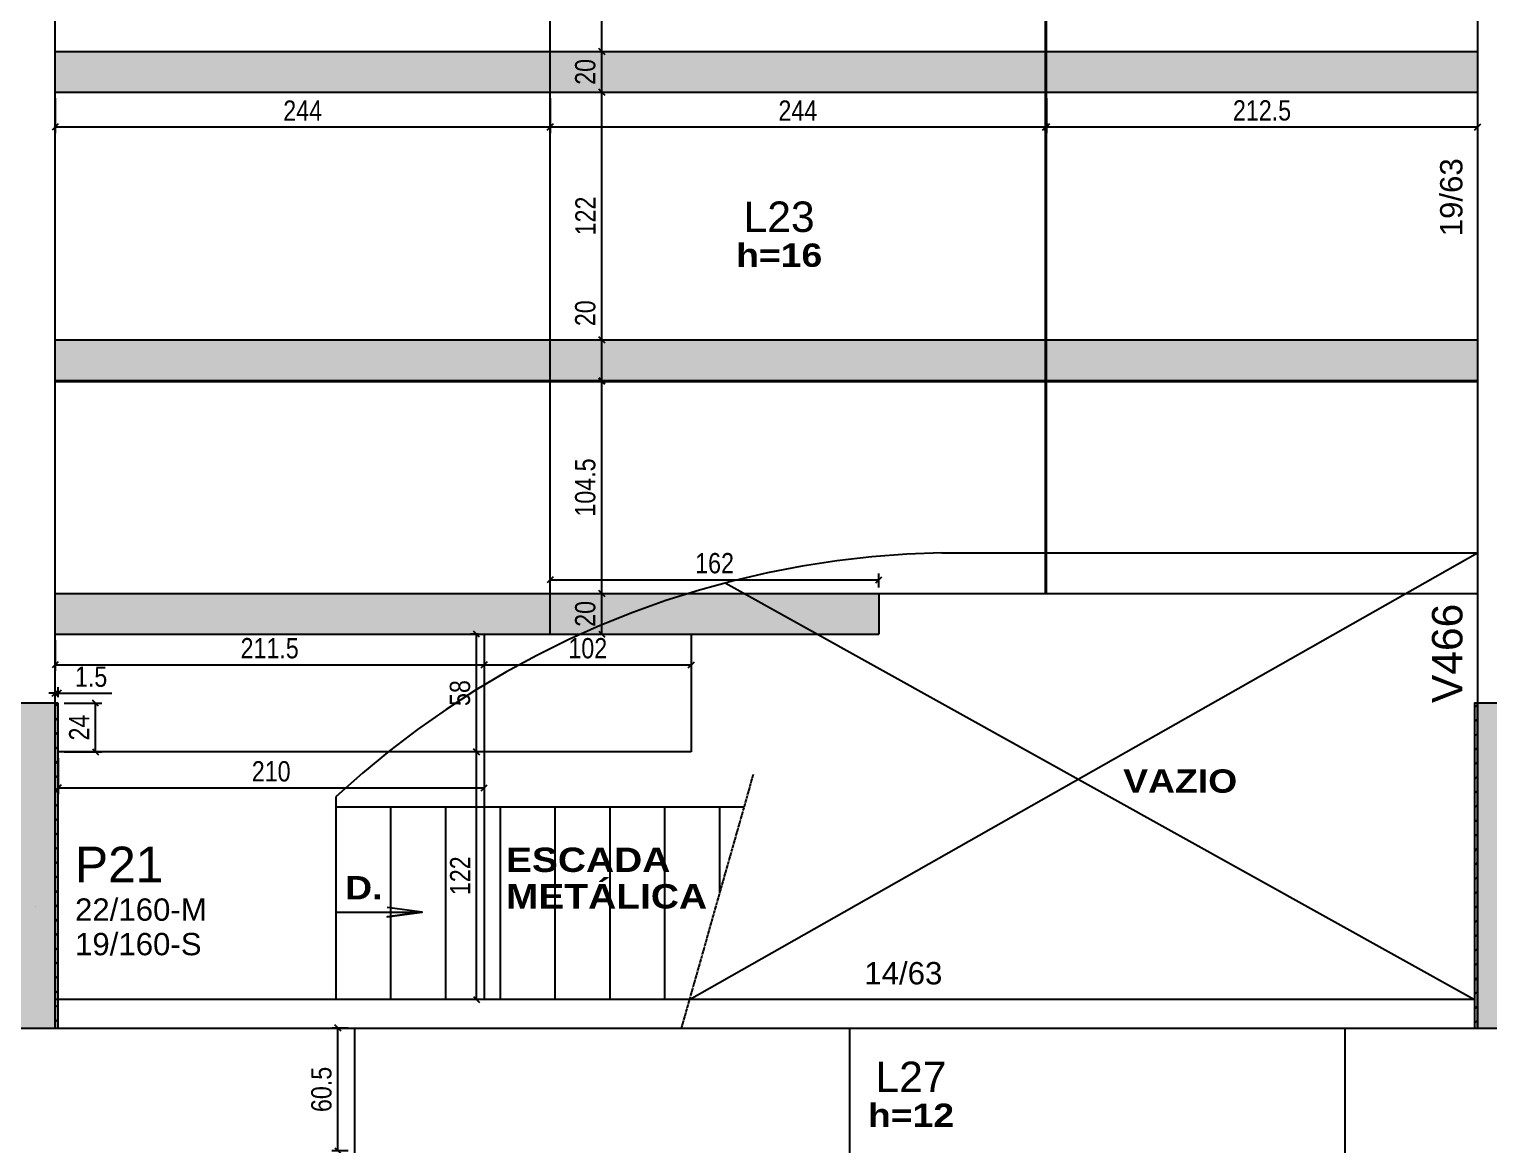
# Model space of a CAD drawing. Extents: x 4150 to 8661, y -614 to 3008.
# Drawn here: x 5153 to 5872, y 1216 to 1765 of the extents above; entities that cross this region are included whole.
import ezdxf

# ---------------------------------------------------------------- set-up
doc = ezdxf.new("R2010")
doc.units = 0
doc.header["$PDMODE"] = 34
for name, pattern in [('ESTILO_TQS_0002', [0.4, 0.1, -0.3]), ('ESTILO_TQS_0006', [0.3, 0.2, -0.1]), ('ESTILO_TQS_0007', [2.1, 1.5, -0.2, 0.2, -0.2])]:
    doc.linetypes.add(name, pattern=pattern)
for name, color, linetype in [('COTA', 241, 'Continuous'), ('MTH-230', 1, 'Continuous'), ('MTH-COTAS7', 31, 'Continuous'), ('MTH-DIM-PILAR', 3, 'Continuous'), ('MTH-DIM-VIGA', 3, 'Continuous'), ('MTH-EIXO-217', 8, 'Continuous'), ('MTH-FACE-VIGA', 7, 'Continuous'), ('MTH-PILAR-SEGUE', 5, 'Continuous'), ('MTH-SOMBRA25', 253, 'Continuous'), ('MTH-TIT1-PILAR', 5, 'Continuous'), ('MTH-TIT1-VIGA', 5, 'Continuous'), ('MTH-TXT-NEGRITO', 5, 'Continuous'), ('MTH-VIGA-INVERTIDA', 7, 'ESTILO_TQS_0002'), ('Painéis', 200, 'Continuous')]:
    doc.layers.add(name, color=color, linetype=linetype)
doc.layers.add('Hachura', color=251, linetype='Continuous', lineweight=9)
doc.styles.add('COTA TECNICA', font='techl___.ttf', dxfattribs={"height": 10})
doc.styles.add('TQS_ARIAL', font='arial.ttf')
doc.styles.add('TQS_ARIAL_BLACK', font='ariblk.ttf')
doc.dimstyles.new('PAINEL', dxfattribs={"dimtxt": 10, "dimasz": 3, "dimexe": 3, "dimexo": 3, "dimgap": 3, "dimtad": 1, "dimdec": 1, "dimzin": 12, "dimdsep": 46, "dimtxsty": 'COTA TECNICA', "dimblk1": 'OBLIQUE', "dimblk2": 'OBLIQUE', "dimsah": 1, "dimcen": 0.9, "dimclrd": 4, "dimclre": 4, "dimclrt": 240, "dimadec": 1, "dimazin": 3, "dimtfac": 1, "dimtdec": 1, "dimtmove": 0, "dimatfit": 3, "dimfxl": 1, "dimtolj": 1, "dimtzin": 12, "dimarcsym": 0})

# ---------------------------------------------------------------- blocks, each defined once
blk = doc.blocks.new('_Oblique')
at = {"color": 0, "linetype": 'ByBlock', "lineweight": -2}
blk.add_line((-0.5, -0.5), (0.5, 0.5), dxfattribs=at)
blk = doc.blocks.new('*D40')
at = {"layer": 'COTA', "color": 4, "lineweight": -2, "transparency": 16777216}
for p, q in [((5310.35, 1273.37), (5302.26, 1273.37)), ((5305.26, 1212.87), (5305.26, 1273.37)), ((5310.35, 1212.87), (5302.26, 1212.87))]:
    blk.add_line(p, q, dxfattribs=at)
at = {"layer": 'Defpoints', "color": 0, "transparency": 16777216}
for p in [(5305.26, 1273.37), (5313.35, 1273.37), (5313.35, 1212.87)]:
    blk.add_point(p, dxfattribs=at)
at = {"layer": 'COTA', "color": 4, "lineweight": -2, "transparency": 16777216, "xscale": 3, "yscale": 3, "zscale": 3}
for p, rotation in [((5305.26, 1273.37), 90), ((5305.26, 1212.87), 270)]:
    blk.add_blockref('_Oblique', p, dxfattribs=dict(at, rotation=rotation))
at = {"layer": 'COTA', "color": 240, "transparency": 16777216, "insert": (5297.15, 1243.12), "char_height": 10, "attachment_point": 5, "rotation": 90, "style": 'COTA TECNICA'}
blk.add_mtext('\\A1;60.5', dxfattribs=at)
blk = doc.blocks.new('*D207')
at = {"layer": 'COTA', "color": 4, "lineweight": -2, "transparency": 16777216}
for p, q in [((5165.85, 1731.37), (5165.85, 1714.22)), ((5409.85, 1731.37), (5409.85, 1714.22)), ((5165.85, 1717.22), (5409.85, 1717.22))]:
    blk.add_line(p, q, dxfattribs=at)
at = {"layer": 'Defpoints', "color": 0, "transparency": 16777216}
for p in [(5165.85, 1734.37), (5409.85, 1734.37), (5409.85, 1717.22)]:
    blk.add_point(p, dxfattribs=at)
at = {"layer": 'COTA', "color": 4, "lineweight": -2, "transparency": 16777216, "xscale": 3, "yscale": 3, "zscale": 3, "rotation": 180}
blk.add_blockref('_Oblique', (5165.85, 1717.22), dxfattribs=at)
at = {"layer": 'COTA', "color": 4, "lineweight": -2, "transparency": 16777216, "xscale": 3, "yscale": 3, "zscale": 3}
blk.add_blockref('_Oblique', (5409.85, 1717.22), dxfattribs=at)
at = {"layer": 'COTA', "color": 240, "transparency": 16777216, "insert": (5287.85, 1725.29), "char_height": 10, "attachment_point": 5, "style": 'COTA TECNICA'}
blk.add_mtext('\\A1;244', dxfattribs=at)
blk = doc.blocks.new('*D208')
at = {"layer": 'COTA', "color": 4, "lineweight": -2, "transparency": 16777216}
for p, q in [((5409.85, 1731.37), (5409.85, 1714.22)), ((5653.85, 1731.37), (5653.85, 1714.22)), ((5409.85, 1717.22), (5653.85, 1717.22))]:
    blk.add_line(p, q, dxfattribs=at)
at = {"layer": 'Defpoints', "color": 0, "transparency": 16777216}
for p in [(5409.85, 1734.37), (5653.85, 1734.37), (5653.85, 1717.22)]:
    blk.add_point(p, dxfattribs=at)
at = {"layer": 'COTA', "color": 4, "lineweight": -2, "transparency": 16777216, "xscale": 3, "yscale": 3, "zscale": 3, "rotation": 180}
blk.add_blockref('_Oblique', (5409.85, 1717.22), dxfattribs=at)
at = {"layer": 'COTA', "color": 4, "lineweight": -2, "transparency": 16777216, "xscale": 3, "yscale": 3, "zscale": 3}
blk.add_blockref('_Oblique', (5653.85, 1717.22), dxfattribs=at)
at = {"layer": 'COTA', "color": 240, "transparency": 16777216, "insert": (5531.85, 1725.29), "char_height": 10, "attachment_point": 5, "style": 'COTA TECNICA'}
blk.add_mtext('\\A1;244', dxfattribs=at)
blk = doc.blocks.new('*D209')
at = {"layer": 'COTA', "color": 4, "lineweight": -2, "transparency": 16777216}
for p, q in [((5654.35, 1731.37), (5654.35, 1714.22)), ((5866.85, 1731.37), (5866.85, 1714.22)), ((5654.35, 1717.22), (5866.85, 1717.22))]:
    blk.add_line(p, q, dxfattribs=at)
at = {"layer": 'Defpoints', "color": 0, "transparency": 16777216}
for p in [(5654.35, 1734.37), (5866.85, 1734.37), (5866.85, 1717.22)]:
    blk.add_point(p, dxfattribs=at)
at = {"layer": 'COTA', "color": 4, "lineweight": -2, "transparency": 16777216, "xscale": 3, "yscale": 3, "zscale": 3, "rotation": 180}
blk.add_blockref('_Oblique', (5654.35, 1717.22), dxfattribs=at)
at = {"layer": 'COTA', "color": 4, "lineweight": -2, "transparency": 16777216, "xscale": 3, "yscale": 3, "zscale": 3}
blk.add_blockref('_Oblique', (5866.85, 1717.22), dxfattribs=at)
at = {"layer": 'COTA', "color": 240, "transparency": 16777216, "insert": (5760.6, 1725.33), "char_height": 10, "attachment_point": 5, "style": 'COTA TECNICA'}
blk.add_mtext('\\A1;212.5', dxfattribs=at)
blk = doc.blocks.new('*D210')
at = {"layer": 'COTA', "color": 4, "lineweight": -2, "transparency": 16777216}
for p, q in [((5412.85, 1487.37), (5438.27, 1487.37)), ((5435.27, 1467.37), (5435.27, 1487.37)), ((5412.85, 1467.37), (5438.27, 1467.37))]:
    blk.add_line(p, q, dxfattribs=at)
at = {"layer": 'Defpoints', "color": 0, "transparency": 16777216}
for p in [(5409.85, 1487.37), (5435.27, 1487.37), (5409.85, 1467.37)]:
    blk.add_point(p, dxfattribs=at)
at = {"layer": 'COTA', "color": 4, "lineweight": -2, "transparency": 16777216, "xscale": 3, "yscale": 3, "zscale": 3}
for p, rotation in [((5435.27, 1487.37), 90), ((5435.27, 1467.37), 270)]:
    blk.add_blockref('_Oblique', p, dxfattribs=dict(at, rotation=rotation))
at = {"layer": 'COTA', "color": 240, "transparency": 16777216, "insert": (5427.16, 1477.37), "char_height": 10, "attachment_point": 5, "rotation": 90, "style": 'COTA TECNICA'}
blk.add_mtext('\\A1;20', dxfattribs=at)
blk = doc.blocks.new('*D211')
at = {"layer": 'COTA', "color": 4, "lineweight": -2, "transparency": 16777216}
for p, q in [((5412.85, 1591.87), (5438.27, 1591.87)), ((5435.27, 1487.37), (5435.27, 1591.87)), ((5412.85, 1487.37), (5438.27, 1487.37))]:
    blk.add_line(p, q, dxfattribs=at)
at = {"layer": 'Defpoints', "color": 0, "transparency": 16777216}
for p in [(5409.85, 1591.87), (5435.27, 1591.87), (5409.85, 1487.37)]:
    blk.add_point(p, dxfattribs=at)
at = {"layer": 'COTA', "color": 4, "lineweight": -2, "transparency": 16777216, "xscale": 3, "yscale": 3, "zscale": 3}
for p, rotation in [((5435.27, 1591.87), 90), ((5435.27, 1487.37), 270)]:
    blk.add_blockref('_Oblique', p, dxfattribs=dict(at, rotation=rotation))
at = {"layer": 'COTA', "color": 240, "transparency": 16777216, "insert": (5427.16, 1539.62), "char_height": 10, "attachment_point": 5, "rotation": 90, "style": 'COTA TECNICA'}
blk.add_mtext('\\A1;104.5', dxfattribs=at)
blk = doc.blocks.new('*D212')
at = {"layer": 'COTA', "color": 4, "lineweight": -2, "transparency": 16777216}
for p, q in [((5435.27, 1612.37), (5435.27, 1635.58)), ((5412.85, 1612.37), (5438.27, 1612.37)), ((5435.27, 1592.37), (5435.27, 1612.37)), ((5412.85, 1592.37), (5438.27, 1592.37))]:
    blk.add_line(p, q, dxfattribs=at)
at = {"layer": 'Defpoints', "color": 0, "transparency": 16777216}
for p in [(5409.85, 1612.37), (5435.27, 1612.37), (5409.85, 1592.37)]:
    blk.add_point(p, dxfattribs=at)
at = {"layer": 'COTA', "color": 4, "lineweight": -2, "transparency": 16777216, "xscale": 3, "yscale": 3, "zscale": 3}
for p, rotation in [((5435.27, 1612.37), 90), ((5435.27, 1592.37), 270)]:
    blk.add_blockref('_Oblique', p, dxfattribs=dict(at, rotation=rotation))
at = {"layer": 'COTA', "color": 240, "transparency": 16777216, "insert": (5427.16, 1625.48), "char_height": 10, "attachment_point": 5, "rotation": 90, "style": 'COTA TECNICA'}
blk.add_mtext('\\A1;20', dxfattribs=at)
blk = doc.blocks.new('*D213')
at = {"layer": 'COTA', "color": 4, "lineweight": -2, "transparency": 16777216}
for p, q in [((5412.85, 1734.37), (5438.27, 1734.37)), ((5435.27, 1612.37), (5435.27, 1734.37)), ((5412.85, 1612.37), (5438.27, 1612.37))]:
    blk.add_line(p, q, dxfattribs=at)
at = {"layer": 'Defpoints', "color": 0, "transparency": 16777216}
for p in [(5409.85, 1734.37), (5435.27, 1734.37), (5409.85, 1612.37)]:
    blk.add_point(p, dxfattribs=at)
at = {"layer": 'COTA', "color": 4, "lineweight": -2, "transparency": 16777216, "xscale": 3, "yscale": 3, "zscale": 3}
for p, rotation in [((5435.27, 1734.37), 90), ((5435.27, 1612.37), 270)]:
    blk.add_blockref('_Oblique', p, dxfattribs=dict(at, rotation=rotation))
at = {"layer": 'COTA', "color": 240, "transparency": 16777216, "insert": (5427.21, 1673.37), "char_height": 10, "attachment_point": 5, "rotation": 90, "style": 'COTA TECNICA'}
blk.add_mtext('\\A1;122', dxfattribs=at)
blk = doc.blocks.new('*D214')
at = {"layer": 'COTA', "color": 4, "lineweight": -2, "transparency": 16777216}
for p, q in [((5412.85, 1754.37), (5438.27, 1754.37)), ((5435.27, 1734.37), (5435.27, 1754.37)), ((5412.85, 1734.37), (5438.27, 1734.37))]:
    blk.add_line(p, q, dxfattribs=at)
at = {"layer": 'Defpoints', "color": 0, "transparency": 16777216}
for p in [(5409.85, 1754.37), (5435.27, 1754.37), (5409.85, 1734.37)]:
    blk.add_point(p, dxfattribs=at)
at = {"layer": 'COTA', "color": 4, "lineweight": -2, "transparency": 16777216, "xscale": 3, "yscale": 3, "zscale": 3}
for p, rotation in [((5435.27, 1754.37), 90), ((5435.27, 1734.37), 270)]:
    blk.add_blockref('_Oblique', p, dxfattribs=dict(at, rotation=rotation))
at = {"layer": 'COTA', "color": 240, "transparency": 16777216, "insert": (5427.16, 1744.37), "char_height": 10, "attachment_point": 5, "rotation": 90, "style": 'COTA TECNICA'}
blk.add_mtext('\\A1;20', dxfattribs=at)
blk = doc.blocks.new('*D215')
at = {"layer": 'COTA', "color": 4, "lineweight": -2, "transparency": 16777216}
for p, q in [((5412.85, 1876.37), (5438.27, 1876.37)), ((5435.27, 1754.37), (5435.27, 1876.37)), ((5412.85, 1754.37), (5438.27, 1754.37))]:
    blk.add_line(p, q, dxfattribs=at)
at = {"layer": 'Defpoints', "color": 0, "transparency": 16777216}
for p in [(5409.85, 1876.37), (5435.27, 1876.37), (5409.85, 1754.37)]:
    blk.add_point(p, dxfattribs=at)
at = {"layer": 'COTA', "color": 4, "lineweight": -2, "transparency": 16777216, "xscale": 3, "yscale": 3, "zscale": 3}
for p, rotation in [((5435.27, 1876.37), 90), ((5435.27, 1754.37), 270)]:
    blk.add_blockref('_Oblique', p, dxfattribs=dict(at, rotation=rotation))
at = {"layer": 'COTA', "color": 240, "transparency": 16777216, "insert": (5427.21, 1815.37), "char_height": 10, "attachment_point": 5, "rotation": 90, "style": 'COTA TECNICA'}
blk.add_mtext('\\A1;122', dxfattribs=at)
blk = doc.blocks.new('*D216')
at = {"layer": 'COTA', "color": 4, "lineweight": -2, "transparency": 16777216}
for p, q in [((5167.35, 1406.37), (5167.35, 1388.64)), ((5377.34, 1406.37), (5377.34, 1388.64)), ((5167.35, 1391.64), (5377.34, 1391.64))]:
    blk.add_line(p, q, dxfattribs=at)
at = {"layer": 'Defpoints', "color": 0, "transparency": 16777216}
for p in [(5167.35, 1409.37), (5377.34, 1409.37), (5377.34, 1391.64)]:
    blk.add_point(p, dxfattribs=at)
at = {"layer": 'COTA', "color": 4, "lineweight": -2, "transparency": 16777216, "xscale": 3, "yscale": 3, "zscale": 3, "rotation": 180}
blk.add_blockref('_Oblique', (5167.35, 1391.64), dxfattribs=at)
at = {"layer": 'COTA', "color": 4, "lineweight": -2, "transparency": 16777216, "xscale": 3, "yscale": 3, "zscale": 3}
blk.add_blockref('_Oblique', (5377.34, 1391.64), dxfattribs=at)
at = {"layer": 'COTA', "color": 240, "transparency": 16777216, "insert": (5272.35, 1399.75), "char_height": 10, "attachment_point": 5, "style": 'COTA TECNICA'}
blk.add_mtext('\\A1;210', dxfattribs=at)
blk = doc.blocks.new('*D217')
at = {"layer": 'COTA', "color": 4, "lineweight": -2, "transparency": 16777216}
for p, q in [((5374.34, 1409.37), (5370.55, 1409.37)), ((5373.55, 1287.37), (5373.55, 1409.37)), ((5374.34, 1287.37), (5370.55, 1287.37))]:
    blk.add_line(p, q, dxfattribs=at)
at = {"layer": 'Defpoints', "color": 0, "transparency": 16777216}
for p in [(5373.55, 1409.37), (5377.34, 1409.37), (5377.34, 1287.37)]:
    blk.add_point(p, dxfattribs=at)
at = {"layer": 'COTA', "color": 4, "lineweight": -2, "transparency": 16777216, "xscale": 3, "yscale": 3, "zscale": 3}
for p, rotation in [((5373.55, 1409.37), 90), ((5373.55, 1287.37), 270)]:
    blk.add_blockref('_Oblique', p, dxfattribs=dict(at, rotation=rotation))
at = {"layer": 'COTA', "color": 240, "transparency": 16777216, "insert": (5365.49, 1348.37), "char_height": 10, "attachment_point": 5, "rotation": 90, "style": 'COTA TECNICA'}
blk.add_mtext('\\A1;122', dxfattribs=at)
blk = doc.blocks.new('*D218')
at = {"layer": 'COTA', "color": 4, "lineweight": -2, "transparency": 16777216}
for p, q in [((5165.85, 1464.37), (5165.85, 1449.29)), ((5377.34, 1464.37), (5377.34, 1449.29)), ((5165.85, 1452.29), (5377.34, 1452.29))]:
    blk.add_line(p, q, dxfattribs=at)
at = {"layer": 'Defpoints', "color": 0, "transparency": 16777216}
for p in [(5165.85, 1467.37), (5377.34, 1467.37), (5377.34, 1452.29)]:
    blk.add_point(p, dxfattribs=at)
at = {"layer": 'COTA', "color": 4, "lineweight": -2, "transparency": 16777216, "xscale": 3, "yscale": 3, "zscale": 3, "rotation": 180}
blk.add_blockref('_Oblique', (5165.85, 1452.29), dxfattribs=at)
at = {"layer": 'COTA', "color": 4, "lineweight": -2, "transparency": 16777216, "xscale": 3, "yscale": 3, "zscale": 3}
blk.add_blockref('_Oblique', (5377.34, 1452.29), dxfattribs=at)
at = {"layer": 'COTA', "color": 240, "transparency": 16777216, "insert": (5271.6, 1460.4), "char_height": 10, "attachment_point": 5, "style": 'COTA TECNICA'}
blk.add_mtext('\\A1;211.5', dxfattribs=at)
blk = doc.blocks.new('*D219')
at = {"layer": 'COTA', "color": 4, "lineweight": -2, "transparency": 16777216}
for p, q in [((5170.35, 1433.37), (5188.82, 1433.37)), ((5185.82, 1409.37), (5185.82, 1433.37)), ((5170.35, 1409.37), (5188.82, 1409.37))]:
    blk.add_line(p, q, dxfattribs=at)
at = {"layer": 'Defpoints', "color": 0, "transparency": 16777216}
for p in [(5167.35, 1433.37), (5185.82, 1433.37), (5167.35, 1409.37)]:
    blk.add_point(p, dxfattribs=at)
at = {"layer": 'COTA', "color": 4, "lineweight": -2, "transparency": 16777216, "xscale": 3, "yscale": 3, "zscale": 3}
for p, rotation in [((5185.82, 1433.37), 90), ((5185.82, 1409.37), 270)]:
    blk.add_blockref('_Oblique', p, dxfattribs=dict(at, rotation=rotation))
at = {"layer": 'COTA', "color": 240, "transparency": 16777216, "insert": (5177.75, 1421.37), "char_height": 10, "attachment_point": 5, "rotation": 90, "style": 'COTA TECNICA'}
blk.add_mtext('\\A1;24', dxfattribs=at)
blk = doc.blocks.new('*D220')
at = {"layer": 'COTA', "color": 4, "lineweight": -2, "transparency": 16777216}
for p, q in [((5165.85, 1436.37), (5165.85, 1441.27)), ((5167.35, 1436.37), (5167.35, 1441.27)), ((5165.85, 1438.27), (5162.85, 1438.27)), ((5165.85, 1438.27), (5167.35, 1438.27)), ((5167.35, 1438.27), (5193.86, 1438.27))]:
    blk.add_line(p, q, dxfattribs=at)
at = {"layer": 'Defpoints', "color": 0, "transparency": 16777216}
for p in [(5165.85, 1433.37), (5167.35, 1438.27), (5167.35, 1433.37)]:
    blk.add_point(p, dxfattribs=at)
at = {"layer": 'COTA', "color": 4, "lineweight": -2, "transparency": 16777216, "xscale": 3, "yscale": 3, "zscale": 3}
blk.add_blockref('_Oblique', (5165.85, 1438.27), dxfattribs=at)
at = {"layer": 'COTA', "color": 4, "lineweight": -2, "transparency": 16777216, "xscale": 3, "yscale": 3, "zscale": 3, "rotation": 180}
blk.add_blockref('_Oblique', (5167.35, 1438.27), dxfattribs=at)
at = {"layer": 'COTA', "color": 240, "transparency": 16777216, "insert": (5183.61, 1446.38), "char_height": 10, "attachment_point": 5, "style": 'COTA TECNICA'}
blk.add_mtext('\\A1;1.5', dxfattribs=at)
blk = doc.blocks.new('*D221')
at = {"layer": 'COTA', "color": 4, "lineweight": -2, "transparency": 16777216}
for p, q in [((5377.34, 1464.37), (5377.34, 1449.29)), ((5479.38, 1464.37), (5479.38, 1449.29)), ((5377.34, 1452.29), (5479.38, 1452.29))]:
    blk.add_line(p, q, dxfattribs=at)
at = {"layer": 'Defpoints', "color": 0, "transparency": 16777216}
for p in [(5377.34, 1467.37), (5479.38, 1467.37), (5479.38, 1452.29)]:
    blk.add_point(p, dxfattribs=at)
at = {"layer": 'COTA', "color": 4, "lineweight": -2, "transparency": 16777216, "xscale": 3, "yscale": 3, "zscale": 3, "rotation": 180}
blk.add_blockref('_Oblique', (5377.34, 1452.29), dxfattribs=at)
at = {"layer": 'COTA', "color": 4, "lineweight": -2, "transparency": 16777216, "xscale": 3, "yscale": 3, "zscale": 3}
blk.add_blockref('_Oblique', (5479.38, 1452.29), dxfattribs=at)
at = {"layer": 'COTA', "color": 240, "transparency": 16777216, "insert": (5428.36, 1460.39), "char_height": 10, "attachment_point": 5, "style": 'COTA TECNICA'}
blk.add_mtext('\\A1;102', dxfattribs=at)
blk = doc.blocks.new('*D222')
at = {"layer": 'COTA', "color": 4, "lineweight": -2, "transparency": 16777216}
for p, q in [((5409.85, 1490.37), (5409.85, 1497.19)), ((5571.83, 1490.37), (5571.83, 1497.19)), ((5409.85, 1494.19), (5571.83, 1494.19))]:
    blk.add_line(p, q, dxfattribs=at)
at = {"layer": 'Defpoints', "color": 0, "transparency": 16777216}
for p in [(5571.83, 1494.19), (5409.85, 1487.37), (5571.83, 1487.37)]:
    blk.add_point(p, dxfattribs=at)
at = {"layer": 'COTA', "color": 4, "lineweight": -2, "transparency": 16777216, "xscale": 3, "yscale": 3, "zscale": 3, "rotation": 180}
blk.add_blockref('_Oblique', (5409.85, 1494.19), dxfattribs=at)
at = {"layer": 'COTA', "color": 4, "lineweight": -2, "transparency": 16777216, "xscale": 3, "yscale": 3, "zscale": 3}
blk.add_blockref('_Oblique', (5571.83, 1494.19), dxfattribs=at)
at = {"layer": 'COTA', "color": 240, "transparency": 16777216, "insert": (5490.84, 1502.29), "char_height": 10, "attachment_point": 5, "style": 'COTA TECNICA'}
blk.add_mtext('\\A1;162', dxfattribs=at)
blk = doc.blocks.new('*D365')
at = {"layer": 'COTA', "color": 4, "lineweight": -2, "transparency": 16777216}
for p, q in [((5374.34, 1467.37), (5370.55, 1467.37)), ((5373.55, 1409.37), (5373.55, 1467.37)), ((5374.34, 1409.37), (5370.55, 1409.37))]:
    blk.add_line(p, q, dxfattribs=at)
at = {"layer": 'Defpoints', "color": 0, "transparency": 16777216}
for p in [(5373.55, 1467.37), (5377.34, 1467.37), (5377.34, 1409.37)]:
    blk.add_point(p, dxfattribs=at)
at = {"layer": 'COTA', "color": 4, "lineweight": -2, "transparency": 16777216, "xscale": 3, "yscale": 3, "zscale": 3}
for p, rotation in [((5373.55, 1467.37), 90), ((5373.55, 1409.37), 270)]:
    blk.add_blockref('_Oblique', p, dxfattribs=dict(at, rotation=rotation))
at = {"layer": 'COTA', "color": 240, "transparency": 16777216, "insert": (5365.42, 1438.37), "char_height": 10, "attachment_point": 5, "rotation": 90, "style": 'COTA TECNICA'}
blk.add_mtext('\\A1;58', dxfattribs=at)

msp = doc.modelspace()

# ---------------------------------------------------------------- hatches: boundary and pattern name
at = {"layer": 'Hachura'}
h = msp.add_hatch(color=256, dxfattribs=at)
h.dxf.hatch_style = 1
h.paths.add_polyline_path([(5409.85, 1754.37), (5165.85, 1754.37), (5165.85, 1734.37), (5409.85, 1734.37)])
h.paths.add_polyline_path([(5653.85, 1754.37), (5409.85, 1754.37), (5409.85, 1734.37), (5653.85, 1734.37)])
h.paths.add_polyline_path([(5866.85, 1754.37), (5653.85, 1754.37), (5653.85, 1734.37), (5866.85, 1734.37)])
h.paths.add_polyline_path([(5866.85, 1612.37), (5653.85, 1612.37), (5653.85, 1592.37), (5866.85, 1592.37)])
h.paths.add_polyline_path([(5653.85, 1612.37), (5409.85, 1612.37), (5409.85, 1592.37), (5653.85, 1592.37)])
h.paths.add_polyline_path([(5409.85, 1612.37), (5165.85, 1612.37), (5165.85, 1592.37), (5409.85, 1592.37)])
h.paths.add_polyline_path([(5409.85, 1487.37), (5165.85, 1487.37), (5165.85, 1467.37), (5409.85, 1467.37)])
h.paths.add_polyline_path([(5466.9, 1483.89), (5477.93, 1487.37), (5409.85, 1487.37), (5409.85, 1467.37), (5425.08, 1467.37), (5434.54, 1471.6), (5450.6, 1478.06)])
h.paths.add_polyline_path([(5517.93, 1480.5), (5505.57, 1487.37), (5477.93, 1487.37), (5466.9, 1483.89), (5450.6, 1478.06), (5434.54, 1471.6), (5425.08, 1467.37), (5517.93, 1467.37)])
h.paths.add_polyline_path([(5517.93, 1487.37), (5505.57, 1487.37), (5517.93, 1480.5)], flags=17)
h = msp.add_hatch(color=256, dxfattribs=at)
h.dxf.hatch_style = 1
h.paths.add_polyline_path([(5505.57, 1487.37), (5477.93, 1487.37), (5466.9, 1483.89), (5450.6, 1478.06), (5434.54, 1471.6), (5425.08, 1467.37), (5541.54, 1467.37)])
h.paths.add_polyline_path([(5571.83, 1487.37), (5505.57, 1487.37), (5541.54, 1467.37), (5571.83, 1467.37)])

# ---------------------------------------------------------------- linework, layer by layer
at = {"layer": 'MTH-230', "linetype": 'Continuous'}
for p, q in [((5478.56, 1287.37), (5866.85, 1507.37)), ((5496.1, 1492.63), (5865.35, 1287.37))]:
    msp.add_line(p, q, dxfattribs=at)
at = {"layer": 'MTH-COTAS7', "linetype": 'Continuous'}
msp.add_lwpolyline([(5304.35, 1330.45), (5346.82, 1330.45), (5329.47, 1328.16), (5346.82, 1330.45), (5329.47, 1332.73)], dxfattribs=at)
at = {"layer": 'MTH-EIXO-217', "linetype": 'ESTILO_TQS_0007'}
msp.add_line((5474.59, 1273.37), (5510.08, 1398.59), dxfattribs=at)
at = {"layer": 'MTH-FACE-VIGA', "linetype": 'Continuous'}
for p, q in [((5165.85, 1433.37), (5165.85, 1876.37)), ((5866.85, 1876.37), (5866.85, 1433.37)), ((5602.85, 1507.37), (5866.85, 1507.37)), ((5165.85, 1431.81), (5167.35, 1433.31)), ((5865.35, 1431.27), (5866.85, 1432.77)), ((5165.85, 1424.74), (5167.29, 1426.17)), ((5167.29, 1426.17), (5167.35, 1426.24)), ((5865.35, 1424.2), (5866.78, 1425.63)), ((5866.78, 1425.63), (5866.85, 1425.7)), ((5165.85, 1417.67), (5167.22, 1419.03)), ((5167.22, 1419.03), (5167.35, 1419.17)), ((5865.35, 1417.13), (5866.72, 1418.49)), ((5866.72, 1418.49), (5866.85, 1418.63)), ((5165.85, 1410.6), (5167.15, 1411.89)), ((5167.15, 1411.89), (5167.35, 1412.1)), ((5865.35, 1410.06), (5866.65, 1411.35)), ((5866.65, 1411.35), (5866.85, 1411.56)), ((5165.85, 1403.52), (5167.09, 1404.76)), ((5167.09, 1404.76), (5167.35, 1405.02)), ((5865.35, 1402.99), (5866.58, 1404.22)), ((5866.58, 1404.22), (5866.85, 1404.49)), ((5165.85, 1396.45), (5167.02, 1397.62)), ((5167.02, 1397.62), (5167.35, 1397.95)), ((5865.35, 1395.92), (5866.51, 1397.08)), ((5866.51, 1397.08), (5866.85, 1397.42)), ((5165.85, 1389.38), (5166.95, 1390.48)), ((5166.95, 1390.48), (5167.35, 1390.88)), ((5865.35, 1388.85), (5866.45, 1389.94)), ((5866.45, 1389.94), (5866.85, 1390.35)), ((5165.85, 1382.31), (5166.89, 1383.34)), ((5166.89, 1383.34), (5167.35, 1383.81)), ((5304.35, 1287.37), (5304.35, 1387.37)), ((5304.35, 1382.37), (5505.49, 1382.37)), ((5865.35, 1381.78), (5866.38, 1382.8)), ((5866.38, 1382.8), (5866.85, 1383.28)), ((5165.85, 1375.24), (5166.82, 1376.2)), ((5166.82, 1376.2), (5167.35, 1376.74)), ((5865.35, 1374.7), (5866.31, 1375.66)), ((5866.31, 1375.66), (5866.85, 1376.2)), ((5165.85, 1368.17), (5166.75, 1369.07)), ((5166.75, 1369.07), (5167.35, 1369.67)), ((5865.35, 1367.63), (5866.25, 1368.53)), ((5866.25, 1368.53), (5866.85, 1369.13)), ((5165.85, 1361.1), (5166.69, 1361.93)), ((5166.69, 1361.93), (5167.35, 1362.6)), ((5865.35, 1360.56), (5866.18, 1361.39)), ((5866.18, 1361.39), (5866.85, 1362.06)), ((5165.85, 1354.03), (5166.62, 1354.79)), ((5166.62, 1354.79), (5167.35, 1355.53)), ((5865.35, 1353.49), (5866.11, 1354.25)), ((5866.11, 1354.25), (5866.85, 1354.99)), ((5165.85, 1346.96), (5166.55, 1347.65)), ((5166.55, 1347.65), (5167.35, 1348.46)), ((5865.35, 1346.42), (5866.05, 1347.11)), ((5866.05, 1347.11), (5866.85, 1347.92)), ((5165.85, 1339.88), (5166.48, 1340.51)), ((5166.48, 1340.51), (5167.35, 1341.38)), ((5865.35, 1339.35), (5865.98, 1339.97)), ((5865.98, 1339.97), (5866.85, 1340.85)), ((5165.85, 1332.81), (5166.42, 1333.38)), ((5166.42, 1333.38), (5167.35, 1334.31)), ((5865.35, 1332.28), (5865.91, 1332.84)), ((5865.91, 1332.84), (5866.85, 1333.78)), ((5165.85, 1325.74), (5166.35, 1326.24)), ((5166.35, 1326.24), (5167.35, 1327.24)), ((5865.35, 1325.21), (5865.85, 1325.7)), ((5865.85, 1325.7), (5866.85, 1326.71)), ((5165.85, 1318.67), (5166.28, 1319.1)), ((5166.28, 1319.1), (5167.35, 1320.17)), ((5865.35, 1318.14), (5865.78, 1318.56)), ((5865.78, 1318.56), (5866.85, 1319.64)), ((5165.85, 1311.6), (5166.22, 1311.96)), ((5166.22, 1311.96), (5167.35, 1313.1)), ((5865.35, 1311.07), (5865.71, 1311.42)), ((5865.71, 1311.42), (5866.85, 1312.57)), ((5165.85, 1304.53), (5166.15, 1304.82)), ((5166.15, 1304.82), (5167.35, 1306.03)), ((5865.35, 1303.99), (5865.64, 1304.28)), ((5865.64, 1304.28), (5866.85, 1305.49)), ((5165.85, 1297.46), (5166.08, 1297.69)), ((5166.08, 1297.69), (5167.35, 1298.96)), ((5865.35, 1296.92), (5865.58, 1297.15)), ((5865.58, 1297.15), (5866.85, 1298.42)), ((5165.85, 1290.39), (5166.02, 1290.55)), ((5166.02, 1290.55), (5167.35, 1291.89)), ((5865.35, 1289.85), (5865.51, 1290.01)), ((5865.51, 1290.01), (5866.85, 1291.35)), ((5865.35, 1287.37), (5165.85, 1287.37)), ((5165.85, 1283.32), (5165.95, 1283.41)), ((5165.95, 1283.41), (5167.35, 1284.82)), ((5865.35, 1282.78), (5865.44, 1282.87)), ((5865.44, 1282.87), (5866.85, 1284.28)), ((5165.85, 1276.25), (5165.88, 1276.27)), ((5165.85, 1273.37), (5866.85, 1273.37)), ((5165.88, 1276.27), (5167.35, 1277.75)), ((5865.35, 1275.71), (5865.38, 1275.73)), ((5865.38, 1275.73), (5866.85, 1277.21))]:
    msp.add_line(p, q, dxfattribs=at)
for points in [[(5602.85, 1507.37), (5585.55, 1506.74), (5568.29, 1505.44), (5551.09, 1503.48), (5533.97, 1500.86), (5516.97, 1497.59), (5500.11, 1493.67), (5483.41, 1489.1), (5466.9, 1483.89), (5450.6, 1478.06), (5434.54, 1471.6), (5418.73, 1464.53), (5403.21, 1456.86), (5388, 1448.6), (5373.11, 1439.76), (5358.57, 1430.35), (5344.41, 1420.4), (5330.64, 1409.9), (5317.28, 1398.89), (5304.35, 1387.37)], [(5167.35, 1433.37), (5165.85, 1433.37), (5165.85, 1273.37), (5167.35, 1273.37), (5167.35, 1433.37)], [(5866.85, 1433.37), (5865.35, 1433.37), (5865.35, 1273.37), (5866.85, 1273.37), (5866.85, 1433.37)]]:
    msp.add_lwpolyline(points, dxfattribs=at)
at = {"layer": 'MTH-PILAR-SEGUE', "linetype": 'Continuous'}
msp.add_line((5156.35, 1333.37), (5156.35, 1333.37), dxfattribs=at)
for points in [[(5146.85, 1273.37), (5165.85, 1273.37), (5165.85, 1433.37), (5146.85, 1433.37), (5146.85, 1273.37)], [(5866.85, 1273.37), (5885.85, 1273.37), (5885.85, 1433.37), (5866.85, 1433.37), (5866.85, 1273.37)]]:
    msp.add_lwpolyline(points, dxfattribs=at)
at = {"layer": 'MTH-SOMBRA25', "linetype": 'Continuous'}
for points in [[(5146.85, 1273.37), (5165.85, 1273.37), (5165.85, 1433.37)], [(5146.85, 1273.37), (5165.85, 1433.37), (5146.85, 1433.37)], [(5866.85, 1273.37), (5885.85, 1273.37), (5885.85, 1433.37)], [(5866.85, 1273.37), (5885.85, 1433.37), (5866.85, 1433.37)], [(5866.85, 1273.37), (5866.85, 1433.37), (5866.85, 1273.37)]]:
    msp.add_solid(points, dxfattribs=at)
at = {"layer": 'MTH-VIGA-INVERTIDA', "linetype": 'ESTILO_TQS_0006'}
for p, q in [((5331.35, 1287.37), (5331.35, 1382.37)), ((5358.35, 1287.37), (5358.35, 1382.37)), ((5385.35, 1287.37), (5385.35, 1382.37)), ((5412.35, 1287.37), (5412.35, 1382.37)), ((5439.35, 1287.37), (5439.35, 1382.37)), ((5466.35, 1287.37), (5466.35, 1382.37)), ((5493.35, 1339.58), (5493.35, 1382.37))]:
    msp.add_line(p, q, dxfattribs=at)
at = {"layer": 'Painéis'}
for p, q in [((5409.85, 1467.37), (5409.85, 1876.37)), ((5653.85, 1487.37), (5653.85, 1876.37)), ((5654.35, 1487.37), (5654.35, 1876.37)), ((5165.85, 1754.37), (5866.85, 1754.37)), ((5165.85, 1734.37), (5866.85, 1734.37)), ((5165.85, 1612.37), (5866.85, 1612.37)), ((5165.85, 1592.37), (5866.85, 1592.37)), ((5165.85, 1591.87), (5866.85, 1591.87)), ((5165.85, 1487.37), (5866.85, 1487.37)), ((5571.83, 1487.37), (5571.83, 1467.37)), ((5165.85, 1467.37), (5571.83, 1467.37)), ((5377.34, 1467.37), (5377.34, 1287.37)), ((5479.38, 1467.37), (5479.38, 1409.37)), ((5479.38, 1409.37), (5167.35, 1409.37)), ((5313.35, 1273.37), (5313.35, 1147.37)), ((5557.35, 1273.37), (5557.35, 1147.37)), ((5801.35, 1273.37), (5801.35, 1147.37))]:
    msp.add_line(p, q, dxfattribs=at)

# ---------------------------------------------------------------- texts
at = {"layer": 'MTH-DIM-PILAR', "linetype": 'Continuous', "style": 'TQS_ARIAL'}
for s, p in [('22/160-M', (5175.69, 1326.21)), ('19/160-S', (5175.69, 1309.21))]:
    msp.add_text(s, height=11, dxfattribs=at).set_placement(p)
at = {"layer": 'MTH-DIM-VIGA', "linetype": 'Continuous', "style": 'TQS_ARIAL'}
msp.add_text('19/63', height=11, rotation=90, dxfattribs=at).set_placement((5859.35, 1663.37))
msp.add_text('14/63', height=11, dxfattribs=at).set_placement((5564.62, 1294.87))
at = {"layer": 'MTH-TIT1-PILAR', "linetype": 'Continuous', "style": 'TQS_ARIAL'}
msp.add_text('P21', height=17.5, dxfattribs=at).set_placement((5175.69, 1345.21))
at = {"layer": 'MTH-TIT1-VIGA', "linetype": 'Continuous', "style": 'TQS_ARIAL'}
for s, p in [('L23', (5505.18, 1665.51)), ('L27', (5570.15, 1241.81))]:
    msp.add_text(s, height=15, dxfattribs=at).set_placement(p)
msp.add_text('V466', height=15, rotation=90, dxfattribs=at).set_placement((5859.35, 1433.44))
at = {"layer": 'MTH-TXT-NEGRITO', "color": 3, "linetype": 'Continuous', "style": 'TQS_ARIAL_BLACK'}
for s, height, p in [('h=16', 11.5, (5501.47, 1648.33)), ('VAZIO', 11.5, (5692.19, 1389.28)), ('ESCADA', 12, (5388.03, 1350.24)), ('D.', 11.5, (5308.8, 1336.74)), ('METÁLICA', 12, (5388.03, 1332.24)), ('h=12', 11.5, (5566.43, 1224.63))]:
    msp.add_text(s, height=height, dxfattribs=at).set_placement(p)

# ---------------------------------------------------------------- dimensions: what is measured, and where the dimension line sits
at = {"layer": 'COTA'}
for base, p1, p2, picture, middle in [((5435.27, 1876.37), (5409.85, 1754.37), (5409.85, 1876.37), '*D215', (5427.21, 1815.37)), ((5435.27, 1734.37), (5409.85, 1612.37), (5409.85, 1734.37), '*D213', (5427.21, 1673.37)), ((5435.27, 1591.87), (5409.85, 1487.37), (5409.85, 1591.87), '*D211', (5427.16, 1539.62))]:
    dim = msp.add_linear_dim(base=base, p1=p1, p2=p2, angle=90, dimstyle='PAINEL', override={"dimtmove": 1}, dxfattribs=at)
    dim.commit()
    dim.dimension.update_dxf_attribs({"geometry": picture, "text_midpoint": middle})
dim = msp.add_linear_dim(base=(5435.27, 1754.37), p1=(5409.85, 1734.37), p2=(5409.85, 1754.37), angle=90, dimstyle='PAINEL', override={"dimtmove": 1}, dxfattribs=at)
dim.commit()
dim.dimension.update_dxf_attribs({"geometry": '*D214', "text_midpoint": (5435.27, 1744.37), "dimtype": 160})
for base, p1, p2, picture, middle in [((5409.85, 1717.22), (5165.85, 1734.37), (5409.85, 1734.37), '*D207', (5287.85, 1725.29)), ((5866.85, 1717.22), (5654.35, 1734.37), (5866.85, 1734.37), '*D209', (5760.6, 1725.33)), ((5571.83, 1494.19), (5409.85, 1487.37), (5571.83, 1487.37), '*D222', (5490.84, 1502.29)), ((5377.34, 1452.29), (5165.85, 1467.37), (5377.34, 1467.37), '*D218', (5271.6, 1460.4)), ((5479.38, 1452.29), (5377.34, 1467.37), (5479.38, 1467.37), '*D221', (5428.36, 1460.39)), ((5167.35, 1438.27), (5165.85, 1433.37), (5167.35, 1433.37), '*D220', (5183.61, 1446.38)), ((5377.34, 1391.64), (5167.35, 1409.37), (5377.34, 1409.37), '*D216', (5272.35, 1399.75))]:
    dim = msp.add_linear_dim(base=base, p1=p1, p2=p2, dimstyle='PAINEL', dxfattribs=at)
    dim.commit()
    dim.dimension.update_dxf_attribs({"geometry": picture, "text_midpoint": middle})
dim = msp.add_linear_dim(base=(5653.85, 1717.22), p1=(5409.85, 1734.37), p2=(5653.85, 1734.37), dimstyle='PAINEL', override={"dimtmove": 1}, dxfattribs=at)
dim.commit()
dim.dimension.update_dxf_attribs({"geometry": '*D208', "text_midpoint": (5531.85, 1725.29)})
for base, p1, p2, picture, middle in [((5435.27, 1612.37), (5409.85, 1592.37), (5409.85, 1612.37), '*D212', (5435.27, 1625.48)), ((5435.27, 1487.37), (5409.85, 1467.37), (5409.85, 1487.37), '*D210', (5435.27, 1477.37))]:
    dim = msp.add_linear_dim(base=base, p1=p1, p2=p2, angle=90, dimstyle='PAINEL', dxfattribs=at)
    dim.commit()
    dim.dimension.update_dxf_attribs({"geometry": picture, "text_midpoint": middle, "dimtype": 160})
for base, p1, p2, picture, middle in [((5373.55, 1467.37), (5377.34, 1409.37), (5377.34, 1467.37), '*D365', (5365.42, 1438.37)), ((5185.82, 1433.37), (5167.35, 1409.37), (5167.35, 1433.37), '*D219', (5177.75, 1421.37)), ((5373.55, 1409.37), (5377.34, 1287.37), (5377.34, 1409.37), '*D217', (5365.49, 1348.37)), ((5305.26, 1273.37), (5313.35, 1212.87), (5313.35, 1273.37), '*D40', (5297.15, 1243.12))]:
    dim = msp.add_linear_dim(base=base, p1=p1, p2=p2, angle=90, dimstyle='PAINEL', dxfattribs=at)
    dim.commit()
    dim.dimension.update_dxf_attribs({"geometry": picture, "text_midpoint": middle})

doc.saveas('drawing.dxf')
